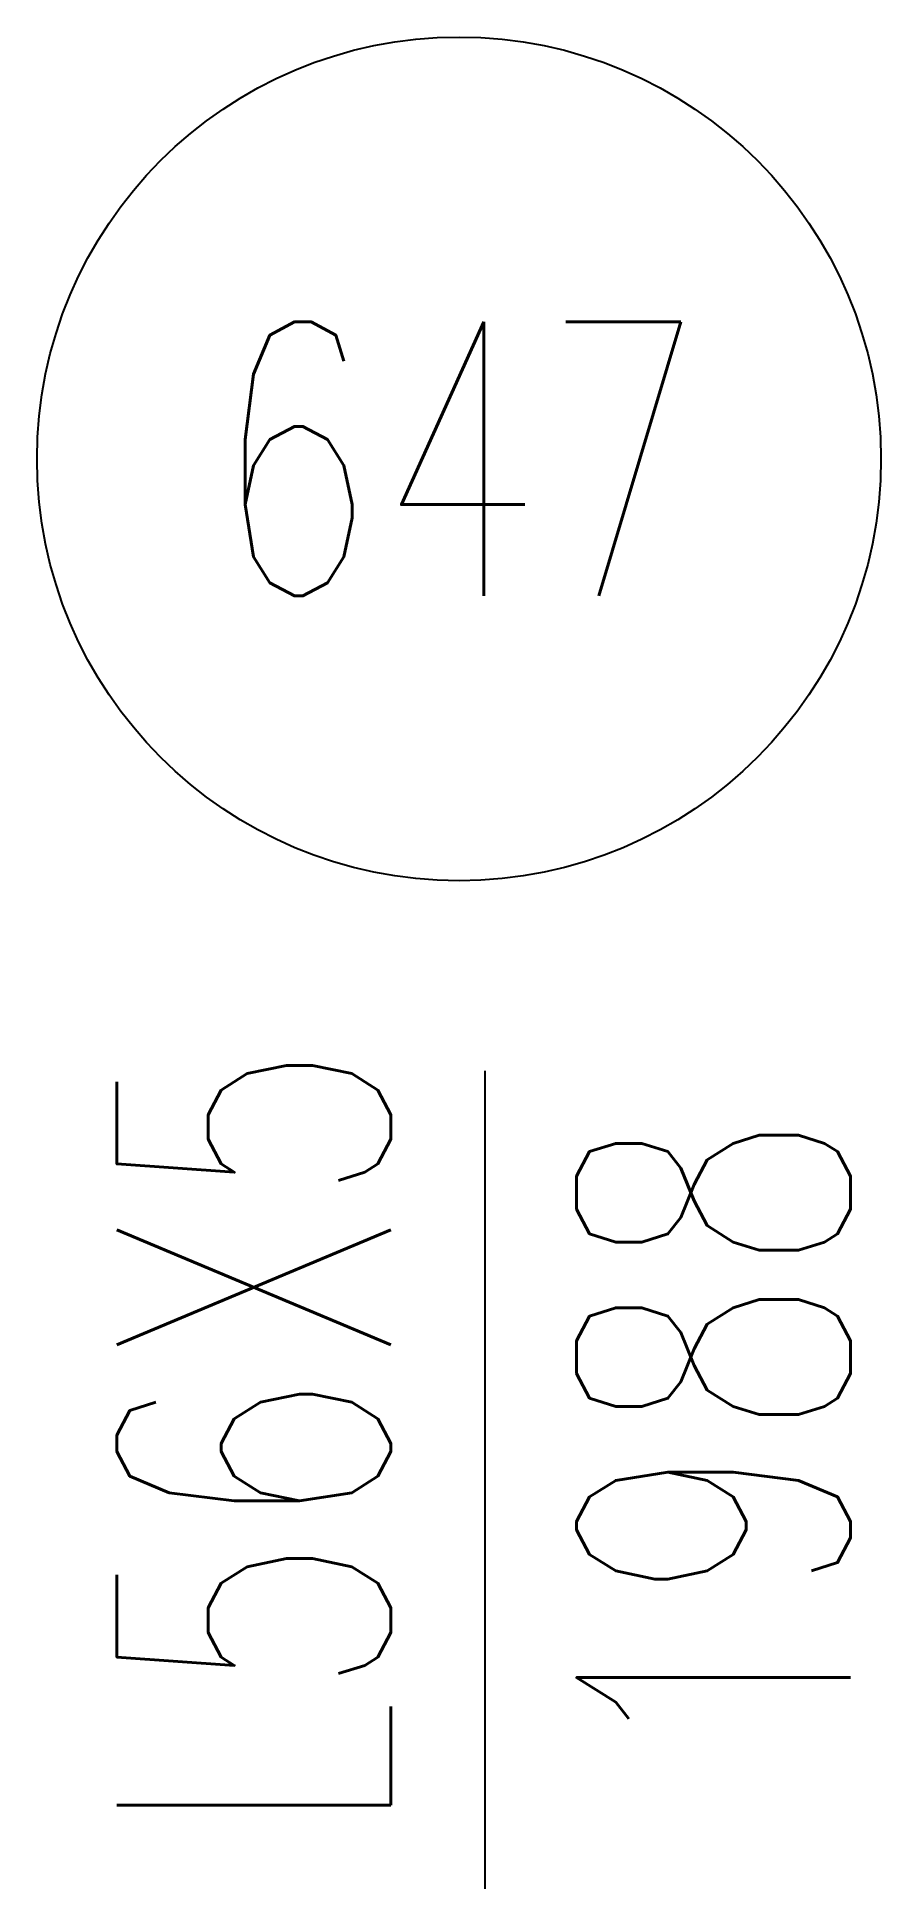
# Model space of a CAD drawing. Extents: x 6045 to 12501, y -14925 to -6998.
# Drawn here: x 12492.92 to 12500.62, y -14924.89 to -14907.99 of the extents above.
import ezdxf
from ezdxf.enums import TextEntityAlignment as Align

# ---------------------------------------------------------------- set-up
doc = ezdxf.new("R2010")
doc.units = 0
doc.header["$LTSCALE"] = 15
doc.header["$MEASUREMENT"] = 0
doc.layers.get('0').update_dxf_attribs({"linetype": 'CONTINUOUS'})
doc.styles.get("Standard").update_dxf_attribs({"font": 'romans.shx', "width": 0.7, "bigfont": 'fs1.shx'})

msp = doc.modelspace()

# ---------------------------------------------------------------- linework, layer by layer
msp.add_line((12497.0094342, -14917.425491), (12497.0094342, -14924.8904657))
msp.add_circle((12496.7743644, -14911.8410112), 3.85)

# ---------------------------------------------------------------- texts
at = {"width": 0.7}
msp.add_text('647', height=2.5, dxfattribs=at).set_placement((12496.7744644, -14911.8412112), align=Align.MIDDLE_CENTER)
for s, p in [('L56X5', (12494.9025921, -14920.7872842)), ('1988', (12499.097276, -14920.7872842))]:
    msp.add_text(s, height=2.5, rotation=90, dxfattribs=at).set_placement(p, align=Align.MIDDLE)

doc.saveas('drawing.dxf')
